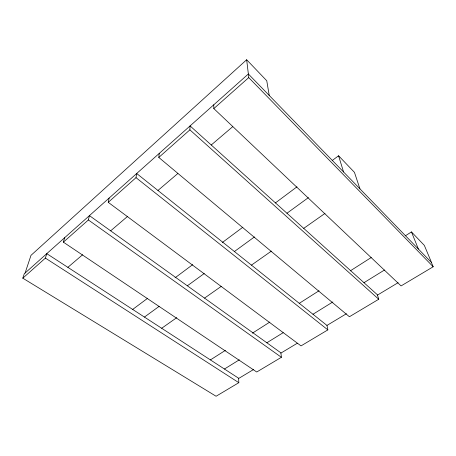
<?xml version="1.0" encoding="UTF-8"?>
<svg xmlns="http://www.w3.org/2000/svg" width="456" height="456" viewBox="0 0 456 456"><rect width="100%" height="100%" fill="white"/><g stroke="black" fill="none" stroke-linecap="round" stroke-linejoin="round"><path stroke-width="0.68" d="M158.796 157.445L189.884 129.852L190.049 125.884L377.414 294.804L378.748 299.239L349.404 316.738L158.796 157.445L159.258 153.341M108.243 202.327L136.013 177.669L136.675 173.48L326.963 325.424L327.858 329.887L301.028 345.887L108.243 202.327L109.138 198.035M63.378 242.153L88.373 219.963L89.422 215.614L280.867 352.824L281.398 357.293L256.734 372.005L63.378 242.153L64.615 237.736M22.8 278.177L45.406 258.107L46.768 253.65L248.36 73.975L246.662 59.747L30.991 255.349L25.086 273.047L24.305 273.674L22.8 278.177L216.081 396.253L238.824 382.687L238.608 378.218L46.768 253.65L25.086 273.047M431.365 262.388L433.2 266.76L401.069 285.923L213.824 108.596L248.737 77.6L248.36 73.975L431.57 262.599L424.337 245.385L411.454 231.922L405.452 235.741M67.87 267.336L82.627 254.744M110.665 230.821L127.743 216.247M157.964 190.46L177.84 173.497M211.259 144.985L232.731 126.665M132.314 309.709L147.698 298.23M175.047 277.818L192.711 264.634M222.34 242.524L242.854 227.213M275.333 202.971L296.987 186.812M332.31 160.449L338.58 155.77L354.46 172.362L359.921 188.812M144.455 317.057L159.087 306.398M187.376 285.792L204.254 273.497M234.43 251.512L254.442 236.932M286.961 213.237L308.398 197.625M161.692 328.252L176.78 317.638M204.556 298.104L221.308 286.322M251.461 265.118L271.388 251.102M303.73 228.359L324.98 213.414M210.433 359.887L225.435 350.339M252.436 333.148L269.838 322.073M299.239 303.354L319.04 290.746M350.248 270.887L371.247 257.515M224.437 369.018L239.303 359.818M266.851 342.775L283.176 332.68M312.97 314.252L332.88 301.935M363.979 282.691L384.471 270.02M238.266 378.702L253.479 369.565M280.867 353.115L297.301 343.243M326.963 325.424L346.423 313.739M377.443 295.106L398.116 282.686M45.406 258.107L238.824 382.687M88.373 219.963L281.398 357.293M136.013 177.669L327.858 329.887M189.884 129.852L378.748 299.239M248.737 77.6L433.2 266.76M246.662 59.747L266.754 80.746L269.251 95.486M411.454 231.922L418.391 249.033M338.58 155.77L343.562 171.975M213.756 104.749L213.824 108.596"/></g></svg>
